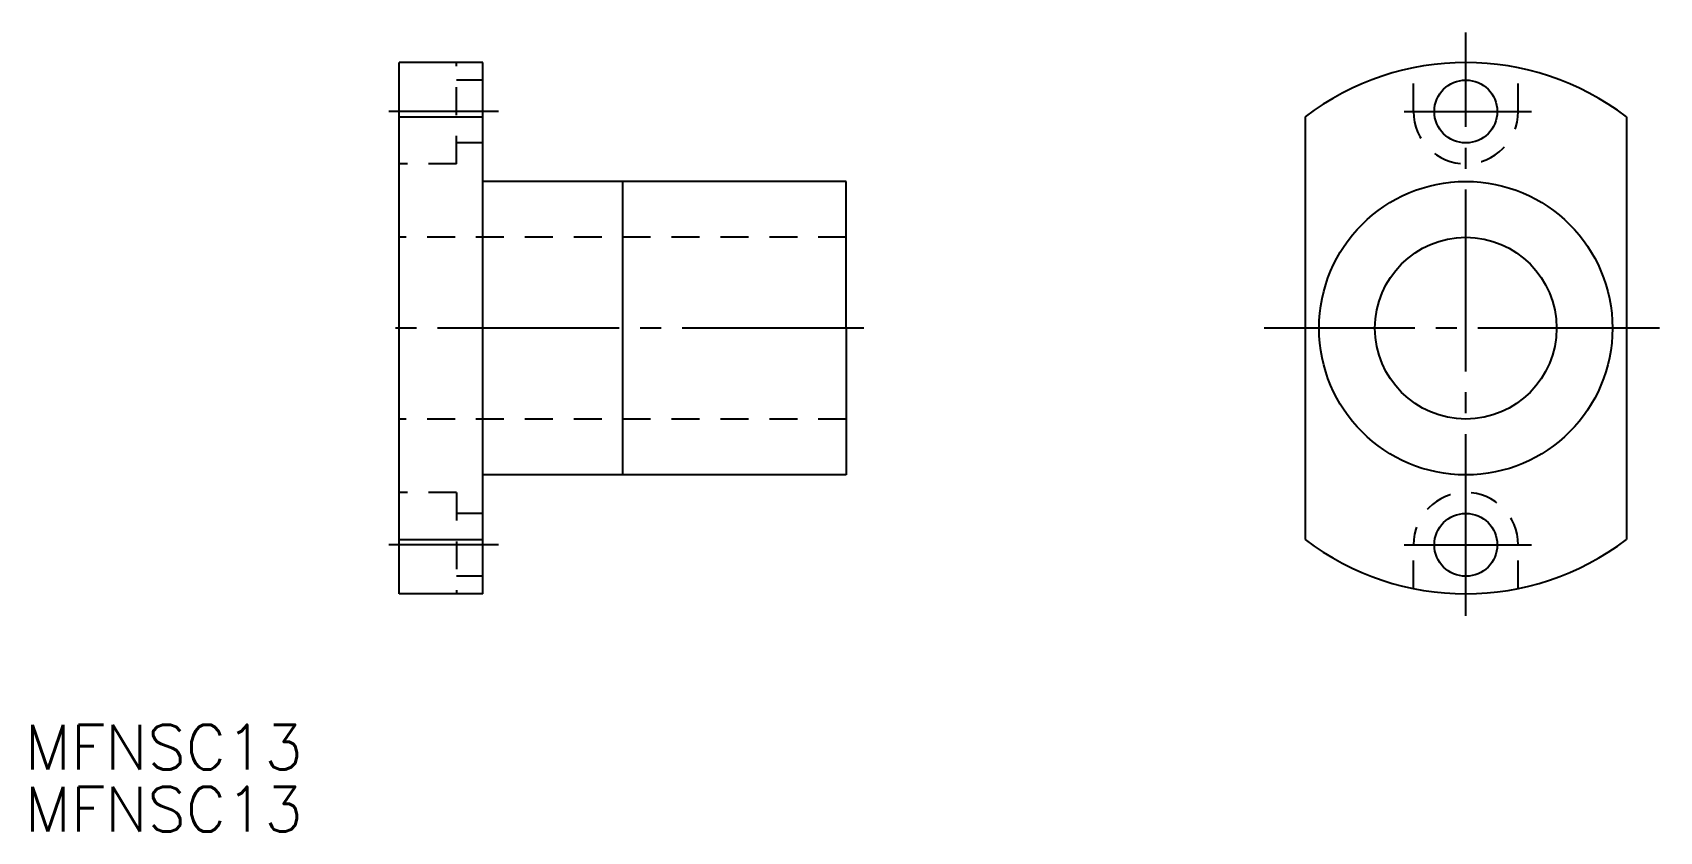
# Model space of a CAD drawing. Extents: x 80 to 197, y 139 to 196.
import ezdxf

# ---------------------------------------------------------------- set-up
doc = ezdxf.new("R2010")
doc.units = 0
doc.linetypes.add('CENTER', pattern=[17.5, 13, -1.5, 1.5, -1.5])
doc.linetypes.add('DASHED', pattern=[3.5, 2, -1.5])
doc.layers.get('0').update_dxf_attribs({"linetype": 'CONTINUOUS'})
doc.layers.add('CENTER', color=1, linetype='CENTER')
doc.styles.get("Standard").update_dxf_attribs({"font": 'txt.shx', "bigfont": '@extfont2.shx'})

msp = doc.modelspace()

# ---------------------------------------------------------------- linework, layer by layer
at = {"color": 7, "linetype": 'CONTINUOUS'}
for p, q in [((112.3, 193.71), (106.3, 193.71)), ((106.3, 155.71), (106.3, 193.71)), ((112.3, 155.71), (112.3, 193.71)), ((106.3, 189.83), (112.3, 189.83)), ((106.3, 189.83), (112.3, 189.83)), ((171.14, 189.83), (171.14, 159.58)), ((194.14, 189.83), (194.14, 159.58)), ((138.3, 185.21), (112.3, 185.21)), ((122.3, 164.21), (122.3, 185.21)), ((138.3, 174.71), (138.3, 185.21)), ((138.3, 174.71), (138.3, 164.21)), ((138.3, 164.21), (112.3, 164.21)), ((106.3, 159.58), (112.3, 159.58)), ((106.3, 159.58), (112.3, 159.58)), ((112.3, 155.71), (106.3, 155.71))]:
    msp.add_line(p, q, dxfattribs=at)
at = {"color": 3, "linetype": 'DASHED'}
for p, q in [((110.4, 186.46), (110.4, 193.71)), ((178.89, 190.21), (178.89, 193.32)), ((186.39, 190.21), (186.39, 193.32)), ((112.3, 192.46), (110.4, 192.46)), ((112.3, 187.96), (110.4, 187.96)), ((110.4, 186.46), (106.3, 186.46)), ((138.3, 181.21), (106.3, 181.21)), ((138.3, 168.21), (106.3, 168.21)), ((110.4, 162.96), (106.3, 162.96)), ((110.4, 162.96), (110.4, 155.71)), ((112.3, 161.46), (110.4, 161.46)), ((178.89, 156.09), (178.89, 159.21)), ((186.39, 156.09), (186.39, 159.21)), ((112.3, 156.96), (110.4, 156.96))]:
    msp.add_line(p, q, dxfattribs=at)
at = {"color": 7, "linetype": 'CONTINUOUS'}
for centre, radius in [((182.64, 190.21), 2.25), ((182.64, 174.71), 10.5), ((182.64, 174.71), 6.5), ((182.64, 159.21), 2.25)]:
    msp.add_circle(centre, radius, dxfattribs=at)
for start, end in [(52.7522, 127.2478), (232.7522, 307.2478)]:
    msp.add_arc((182.64, 174.71), 19, start, end, dxfattribs=at)
at = {"color": 3, "linetype": 'DASHED'}
for centre, start, end in [((182.64, 190.21), 180, 0), ((182.64, 159.21), 0, 180)]:
    msp.add_arc(centre, 3.75, start, end, dxfattribs=at)
at = {"layer": 'CENTER', "color": 1, "linetype": 'CENTER'}
for p, q in [((182.64, 154.12), (182.64, 195.86)), ((113.4, 190.21), (105.57, 190.21)), ((178.23, 190.21), (187.34, 190.21)), ((139.55, 174.71), (104.95, 174.71)), ((196.5, 174.71), (168.22, 174.71)), ((113.4, 159.21), (105.57, 159.21)), ((178.23, 159.21), (187.34, 159.21))]:
    msp.add_line(p, q, dxfattribs=at)

# ---------------------------------------------------------------- texts
at = {"color": 7, "linetype": 'CONTINUOUS'}
for p in [(79.51, 143.14), (79.51, 138.7)]:
    msp.add_text('MFNSC13', height=3.2, dxfattribs=at).set_placement(p)

doc.saveas('drawing.dxf')
